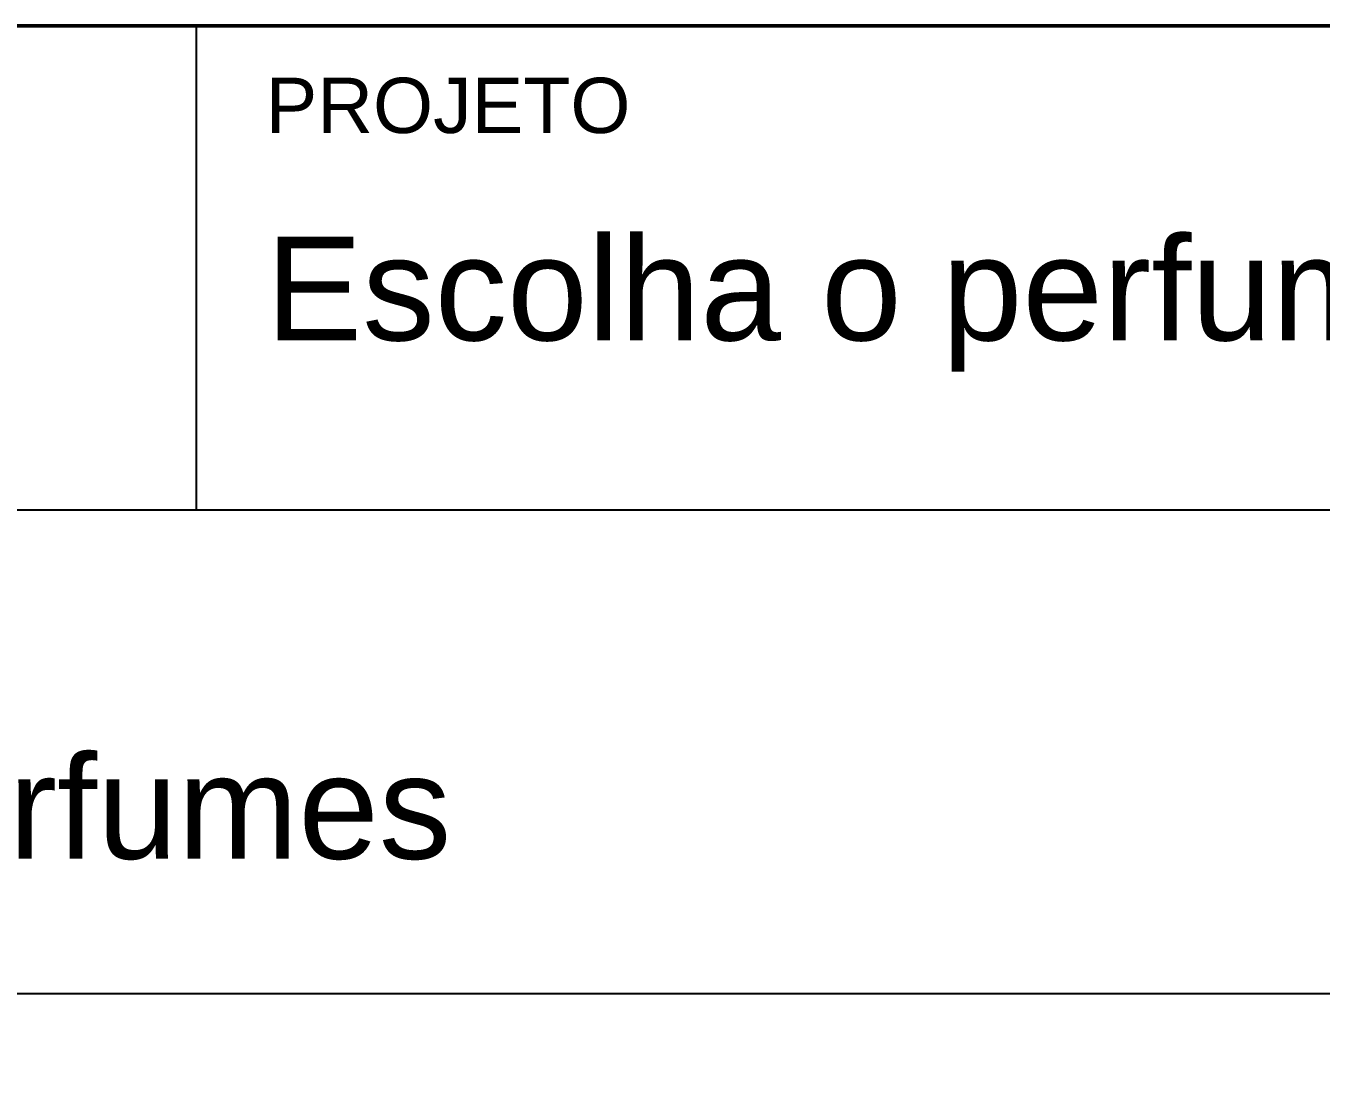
# Model space of a CAD drawing. Header units: millimetres. Extents: x 0 to 594, y 0 to 420.
# Drawn here: x 443.06 to 480.54, y 45.5 to 76 of the extents above; entities that cross this region are included whole.
import ezdxf
from ezdxf.enums import TextEntityAlignment as Align

# ---------------------------------------------------------------- set-up
doc = ezdxf.new("R2010")
doc.units = ezdxf.units.MM
doc.layers.add('00_MOLDURA', color=7, linetype='CONTINUOUS', lineweight=50)
doc.layers.add('09_TEXTO', color=7, linetype='CONTINUOUS', lineweight=18)
doc.styles.add('ARIAL', font='Arial.ttf')

msp = doc.modelspace()

# ---------------------------------------------------------------- linework, layer by layer
at = {"layer": '00_MOLDURA', "lineweight": 25}
for p, q in [((448, 62), (448, 76)), ((404, 62), (584, 62)), ((404, 48), (584, 48))]:
    msp.add_line(p, q, dxfattribs=at)
at = {"layer": '00_MOLDURA', "lineweight": 50}
msp.add_lwpolyline([(404, 10), (584, 10), (584, 76), (404, 76)], close=True, dxfattribs=at)

# ---------------------------------------------------------------- texts
at = {"layer": '09_TEXTO', "color": 8, "style": 'ARIAL'}
msp.add_text('PROJETO', height=1.6, dxfattribs=at).set_placement((450, 74.5), align=Align.TOP_LEFT)
at = {"layer": '09_TEXTO', "style": 'ARIAL'}
for s, p in [('Escolha o perfume da sua casa · PDV', (450, 66)), ('Bombril · Limpol Perfumes', (406, 51))]:
    msp.add_text(s, height=3, dxfattribs=at).set_placement(p, align=Align.BOTTOM_LEFT)

doc.saveas('drawing.dxf')
